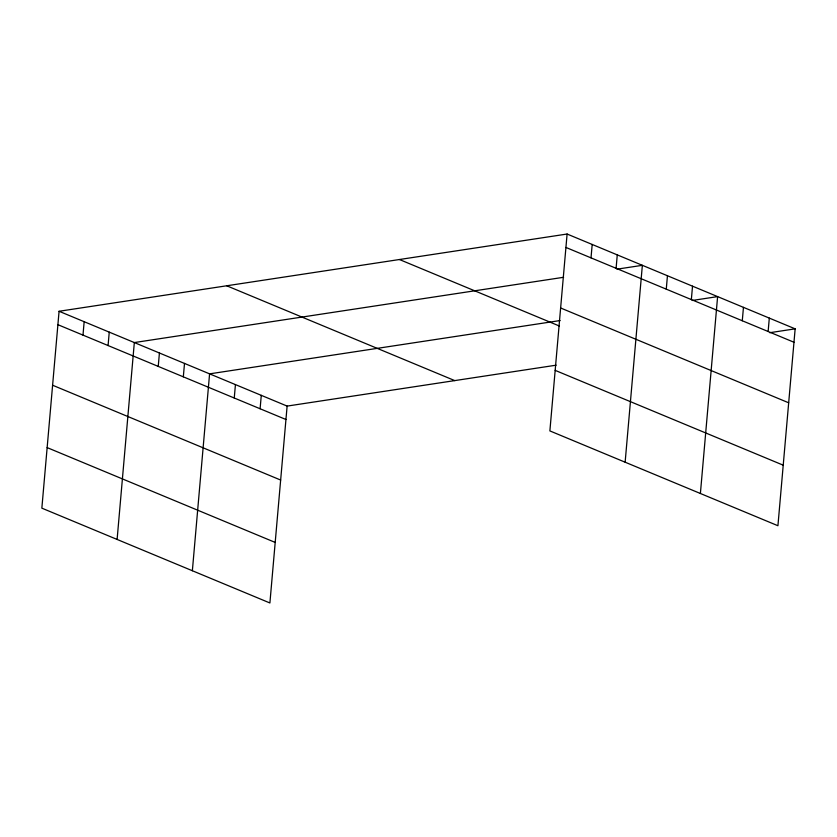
<?xml version="1.0" encoding="UTF-8"?>
<svg xmlns="http://www.w3.org/2000/svg" width="837" height="837" viewBox="0 0 837 837"><rect width="100%" height="100%" fill="white"/><g stroke="black" fill="none" stroke-linecap="round" stroke-linejoin="round"><path stroke-width="1.26" d="M59.071 311.27L41.85 508.153L269.901 602.975L287.122 406.091L59.071 311.27L567.099 234.025L795.15 328.847L777.929 525.73L549.878 430.909L567.099 234.025M82.989 335.114L84.16 321.701M108.078 345.545L109.249 332.132M117.107 539.447L134.328 342.563L563.615 277.288M158.245 366.397L159.417 352.994M183.324 376.828L184.506 363.425M192.364 570.729L209.585 373.857L560.12 320.55M234.255 398.004L235.438 384.601M260.108 408.749L261.28 395.346M591.016 257.859L592.188 244.456M616.095 268.29L617.267 254.887M625.134 462.202L642.356 265.319L616.953 269.179M666.273 289.152L667.445 275.75M691.352 299.583L692.523 286.181M700.391 493.485L717.612 296.612L692.209 300.473M742.283 320.759L743.455 307.357M768.136 331.504L769.308 318.102M287.122 406.091L556.155 365.183M769.747 332.707L795.15 328.847M565.927 247.438L793.978 342.249M560.633 307.985L788.684 402.796M399.448 259.522L559.367 326.012M555.172 370.362L783.223 465.184M226.722 285.783L454.773 380.605M57.899 324.683L285.951 419.504M52.605 385.229L280.657 480.051M47.144 447.607L275.195 542.428"/></g></svg>
